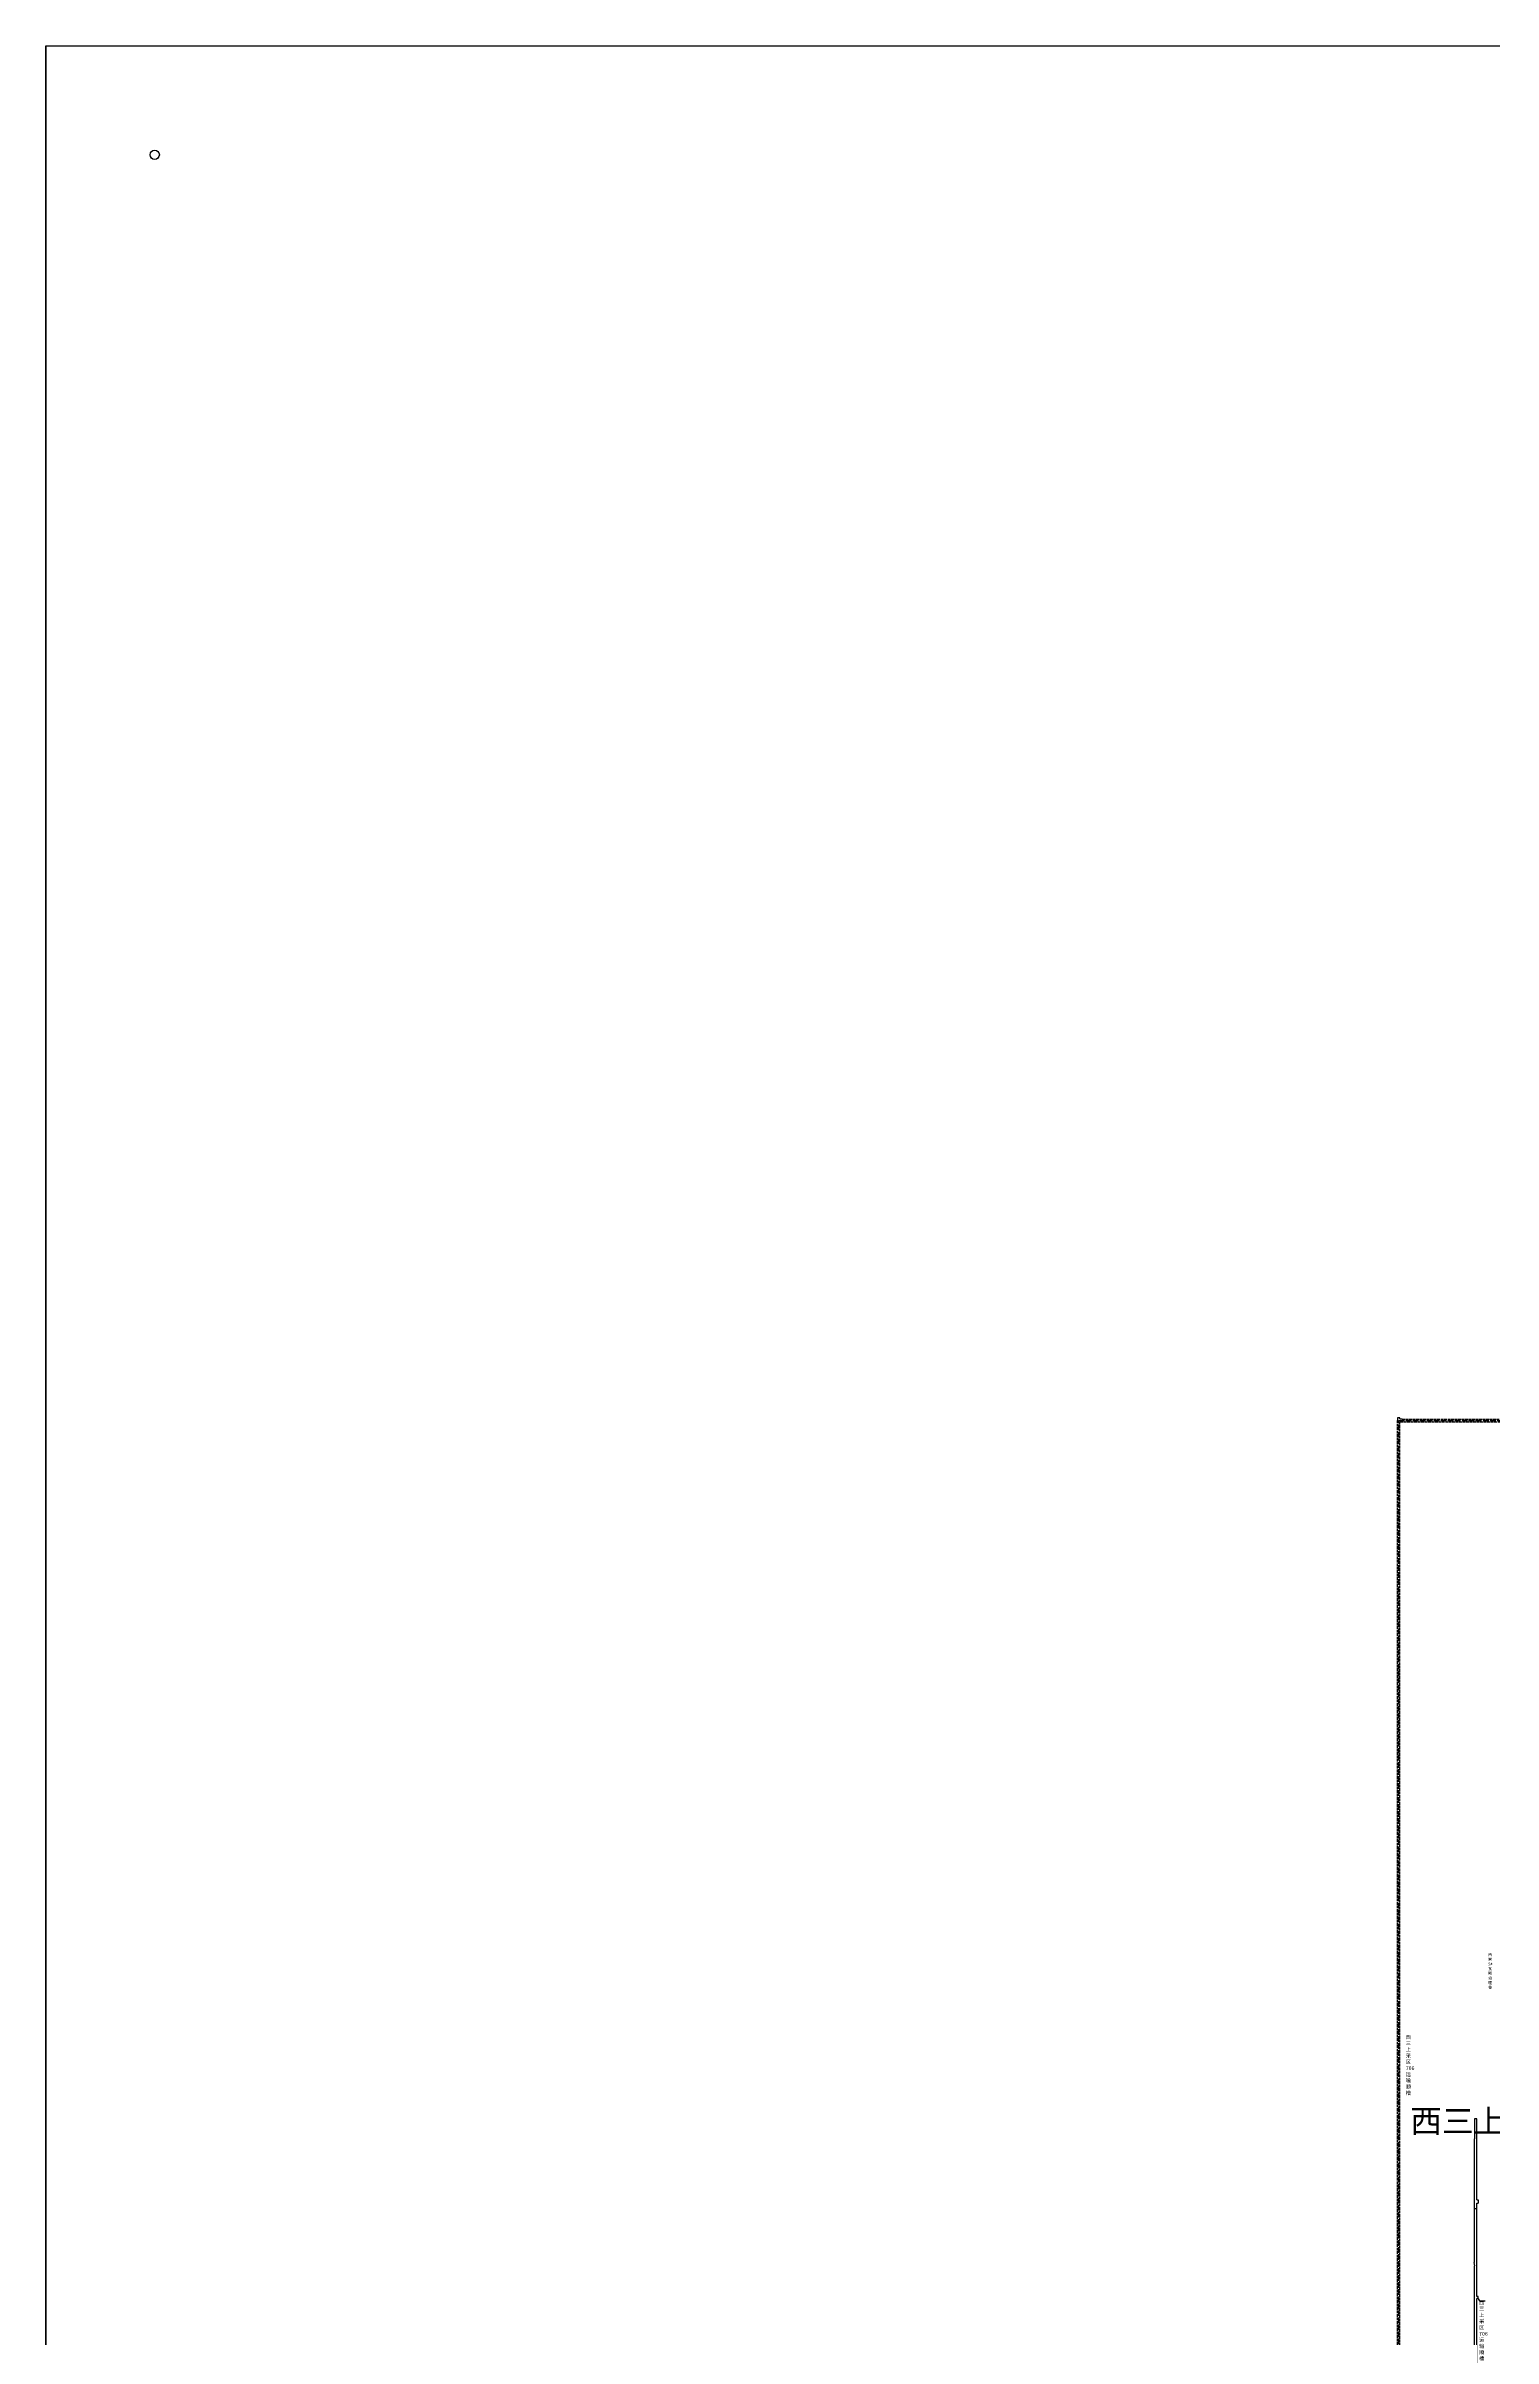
# Model space of a CAD drawing. Header units: millimetres. Extents: x 41513366 to 41522434, y 4590966 to 4600634.
# Drawn here: x 41513366 to 41516477, y 4595710 to 4600634 of the extents above; entities that cross this region are included whole.
import ezdxf

# ---------------------------------------------------------------- set-up
doc = ezdxf.new("R2010")
doc.units = ezdxf.units.MM
doc.linetypes.add('ACAD_ISO02W100', pattern=[15, 12, -3])
doc.linetypes.add('ACAD_ISO04W100', pattern=[30, 24, -3, 0, -3])
doc.layers.get('0').update_dxf_attribs({"lineweight": 18})
for name, color, linetype, lineweight in [('2016年12煤进尺', 7, 'Continuous', 18), ('7煤巷道', 6, 'Continuous', 18), ('7煤巷道名称', 6, 'Continuous', 18), ('图纸改动标记', 2, 'Continuous', 18), ('岩巷', 30, 'Continuous', 18), ('设计', 4, 'Continuous', 18), ('采区名称', 7, 'Continuous', 18)]:
    doc.layers.add(name, color=color, linetype=linetype, lineweight=lineweight)
doc.styles.add('正等线体', font='simhei.ttf')

msp = doc.modelspace()

# ---------------------------------------------------------------- linework, layer by layer
at = {"color": 1, "lineweight": -3, "ltscale": 2}
msp.add_lwpolyline([(41516442.9535, 4595796.4772), (41516446.9885, 4595790.5176), (41516459.1939, 4595790.5176)], dxfattribs=at)
at = {"layer": '2016年12煤进尺', "lineweight": -3, "ltscale": 2}
for p, q in [((41513366, 4600634), (41513366, 4590966)), ((41513366, 4590966), (41513366, 4600634)), ((41513366, 4600634), (41522434, 4600634))]:
    msp.add_line(p, q, dxfattribs=at)
at = {"layer": '2016年12煤进尺', "color": 2, "lineweight": -3, "ltscale": 2}
msp.add_circle((41513600, 4600400), 10, dxfattribs=at)
at = {"layer": '7煤巷道', "lineweight": -3}
for p, q in [((41516441.555, 4596181.037), (41516436.555, 4596181.037)), ((41516436.555, 4596181.037), (41516436.555, 4596138.037)), ((41516441.555, 4596138.037), (41516441.555, 4596181.037)), ((41516436.555, 4595904.367), (41516436.555, 4596138.037)), ((41516441.555, 4596007.059), (41516441.555, 4596138.037)), ((41516441.555, 4596007.059), (41516444.655, 4596007.059)), ((41516441.555, 4595904.367), (41516441.555, 4596000.259)), ((41516441.555, 4596000.259), (41516444.655, 4596000.259)), ((41516444.655, 4596007.059), (41516444.655, 4596000.259)), ((41516441.555, 4595988.037), (41516436.555, 4595988.037)), ((41516436.755, 4595904.367), (41516436.555, 4595904.367)), ((41516436.755, 4595872.869), (41516436.755, 4595904.367)), ((41516441.355, 4595799.173), (41516441.355, 4595904.367)), ((41516441.555, 4595904.367), (41516441.355, 4595904.367)), ((41516436.755, 4595872.869), (41516435.442, 4595872.869)), ((41516435.442, 4595872.869), (41516436.755, 4595865.369)), ((41516444.355, 4595799.173), (41516441.355, 4595799.173)), ((41516444.355, 4595794.973), (41516441.355, 4595794.973)), ((41516444.355, 4595794.973), (41516444.355, 4595799.173))]:
    msp.add_line(p, q, dxfattribs=at)
for points in [[(41516436.755, 4595872.869), (41516436.755, 4595904.367)], [(41516436.755, 4595843.037), (41516436.755, 4595865.369)], [(41516436.755, 4595568.433), (41516436.755, 4595843.037)], [(41516441.355, 4595799.173), (41516441.355, 4595843.037)], [(41516441.355, 4595543.1853), (41516441.355, 4595794.973)]]:
    msp.add_lwpolyline(points, dxfattribs=at)
at = {"layer": '图纸改动标记', "color": 3, "linetype": 'ACAD_ISO02W100', "lineweight": -3}
for points in [[(41516276.374, 4597684.731), (41516276.374, 4597687.131), (41516271.174, 4597687.131), (41516271.174, 4597681.131)], [(41516276.374, 4597684.731), (41516281.374, 4597684.731), (41516281.374, 4597684.131)]]:
    msp.add_lwpolyline(points, dxfattribs=at)
at = {"layer": '图纸改动标记', "color": 3, "linetype": 'ACAD_ISO02W100', "lineweight": -3, "ltscale": 0.5}
for points in [[(41516271.174, 4595485.838), (41516271.174, 4597681.131)], [(41516276.374, 4595543.1863), (41516276.374, 4597678.131)], [(41516276.374, 4597678.131), (41516640.555, 4597678.131)], [(41516281.374, 4597684.131), (41516640.555, 4597684.131)]]:
    msp.add_lwpolyline(points, dxfattribs=at)
at = {"layer": '设计', "color": 1, "linetype": 'ACAD_ISO04W100', "lineweight": -3, "ltscale": 0.5}
for points in [[(41516273.774, 4595485.838), (41516273.774, 4597681.131)], [(41516273.774, 4597681.131), (41516643.155, 4597681.131)]]:
    msp.add_lwpolyline(points, dxfattribs=at)

# ---------------------------------------------------------------- texts
at = {"layer": '7煤巷道名称', "lineweight": -3, "insert": (41516446.3442, 4595790.337), "char_height": 8, "width": 152.021198, "attachment_point": 1, "style": '正等线体'}
msp.add_mtext('西\\P三\\P上\\P采\\P区\\P706\\P运\\P输\\P顺\\P槽', dxfattribs=at)
at = {"layer": '岩巷', "lineweight": -3, "insert": (41516465.8892, 4596536.7254), "char_height": 6, "width": 10.015749, "attachment_point": 1, "style": '正等线体'}
msp.add_mtext('西翼5#瓦斯治理巷', dxfattribs=at)
at = {"layer": '采区名称', "color": 6, "lineweight": -3, "insert": (41516288.7536, 4596360.7918), "char_height": 8, "width": 16.494382, "attachment_point": 1, "style": '正等线体'}
msp.add_mtext('{\\C3;西\\P三\\P上\\P采\\P区\\P706运\\P输\\P顺\\P槽}', dxfattribs=at)
at = {"layer": '采区名称', "color": 7, "lineweight": -3, "insert": (41516298.3905, 4596201.2456), "char_height": 50, "width": 3582.4, "attachment_point": 1, "style": '正等线体'}
msp.add_mtext('西三{\\C256;上\\C7;采区}', dxfattribs=at)

doc.saveas('drawing.dxf')
